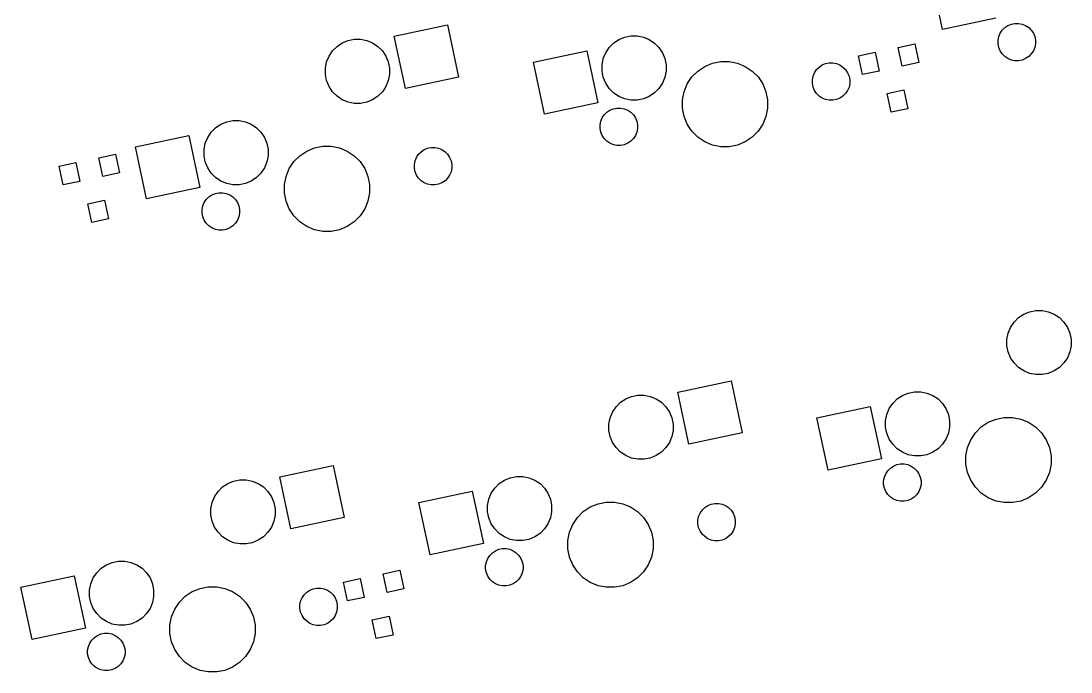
# Model space of a CAD drawing. Extents: x 25 to 360, y 20 to 134.
# Drawn here: x 196.53 to 245.69, y 44.86 to 75.31 of the extents above; entities that cross this region are included whole.
import ezdxf

# ---------------------------------------------------------------- set-up
doc = ezdxf.new("R2010")
doc.units = 0
doc.layers.add('BLACK', color=7, linetype='CONTINUOUS')

msp = doc.modelspace()

# ---------------------------------------------------------------- linework, layer by layer
at = {"layer": 'BLACK', "linetype": 'CONTINUOUS'}
for p, q in [((239.677, 74.9103), (239.157, 77.3557)), ((242.172, 75.4405), (239.677, 74.9103)), ((214.006, 74.6065), (216.501, 75.1366)), ((216.501, 75.1366), (217.021, 72.6913)), ((242.312, 74.5857), (242.378, 74.745)), ((242.378, 74.745), (242.474, 74.8883)), ((242.474, 74.8883), (242.596, 75.0101)), ((242.596, 75.0101), (242.739, 75.1059)), ((242.739, 75.1059), (242.899, 75.1719)), ((242.899, 75.1719), (243.068, 75.2055)), ((243.068, 75.2055), (243.24, 75.2055)), ((243.24, 75.2055), (243.409, 75.1719)), ((243.409, 75.1719), (243.568, 75.1059)), ((243.568, 75.1059), (243.712, 75.0101)), ((243.712, 75.0101), (243.833, 74.8883)), ((243.833, 74.8883), (243.929, 74.745)), ((243.929, 74.745), (243.995, 74.5857)), ((211.327, 74.1275), (211.573, 74.2916)), ((211.573, 74.2916), (211.846, 74.4047)), ((211.846, 74.4047), (212.136, 74.4623)), ((212.136, 74.4623), (212.431, 74.4623)), ((212.431, 74.4623), (212.721, 74.4047)), ((212.721, 74.4047), (212.994, 74.2916)), ((212.994, 74.2916), (213.24, 74.1275)), ((214.526, 72.1611), (214.006, 74.6065)), ((224.069, 74.0745), (224.278, 74.2834)), ((224.278, 74.2834), (224.524, 74.4476)), ((224.524, 74.4476), (224.797, 74.5607)), ((224.797, 74.5607), (225.086, 74.6183)), ((225.086, 74.6183), (225.382, 74.6183)), ((225.382, 74.6183), (225.672, 74.5607)), ((225.672, 74.5607), (225.945, 74.4476)), ((225.945, 74.4476), (226.19, 74.2834)), ((226.19, 74.2834), (226.399, 74.0745)), ((237.599, 74.0801), (238.382, 74.2464)), ((238.382, 74.2464), (238.569, 73.3661)), ((242.279, 74.4167), (242.312, 74.5857)), ((242.279, 74.2443), (242.279, 74.4167)), ((242.312, 74.0753), (242.279, 74.2443)), ((243.995, 74.5857), (244.029, 74.4167)), ((244.029, 74.2443), (243.995, 74.0753)), ((244.029, 74.4167), (244.029, 74.2443)), ((210.954, 73.6729), (211.119, 73.9185)), ((211.119, 73.9185), (211.327, 74.1275)), ((213.24, 74.1275), (213.449, 73.9185)), ((213.449, 73.9185), (213.613, 73.6729)), ((220.524, 73.395), (223.018, 73.9252)), ((223.018, 73.9252), (223.538, 71.4798)), ((223.792, 73.5559), (223.905, 73.8288)), ((223.905, 73.8288), (224.069, 74.0745)), ((226.399, 74.0745), (226.564, 73.8288)), ((226.564, 73.8288), (226.677, 73.5559)), ((235.741, 73.685), (236.523, 73.8514)), ((236.523, 73.8514), (236.71, 72.971)), ((237.786, 73.1997), (237.599, 74.0801)), ((242.378, 73.916), (242.312, 74.0753)), ((242.474, 73.7727), (242.378, 73.916)), ((242.596, 73.6508), (242.474, 73.7727)), ((243.833, 73.7727), (243.712, 73.6508)), ((243.929, 73.916), (243.833, 73.7727)), ((243.995, 74.0753), (243.929, 73.916)), ((210.784, 73.1101), (210.841, 73.3999)), ((210.841, 73.3999), (210.954, 73.6729)), ((213.613, 73.6729), (213.726, 73.3999)), ((213.726, 73.3999), (213.784, 73.1101)), ((221.044, 70.9496), (220.524, 73.395)), ((223.734, 73.2661), (223.792, 73.5559)), ((223.734, 72.9706), (223.734, 73.2661)), ((226.677, 73.5559), (226.734, 73.2661)), ((226.734, 73.2661), (226.734, 72.9706)), ((228.545, 73.1929), (228.907, 73.3432)), ((228.907, 73.3432), (229.293, 73.4199)), ((229.293, 73.4199), (229.685, 73.4199)), ((229.685, 73.4199), (230.071, 73.3432)), ((230.071, 73.3432), (230.434, 73.1929)), ((233.9, 73.1618), (234.044, 73.2576)), ((234.044, 73.2576), (234.203, 73.3235)), ((234.203, 73.3235), (234.372, 73.3572)), ((234.372, 73.3572), (234.544, 73.3572)), ((234.544, 73.3572), (234.713, 73.3235)), ((234.713, 73.3235), (234.873, 73.2576)), ((234.873, 73.2576), (235.016, 73.1618)), ((235.928, 72.8047), (235.741, 73.685)), ((238.569, 73.3661), (237.786, 73.1997)), ((242.739, 73.5551), (242.596, 73.6508)), ((242.899, 73.4891), (242.739, 73.5551)), ((243.068, 73.4555), (242.899, 73.4891)), ((243.24, 73.4555), (243.068, 73.4555)), ((243.409, 73.4891), (243.24, 73.4555)), ((243.568, 73.5551), (243.409, 73.4891)), ((243.712, 73.6508), (243.568, 73.5551)), ((210.784, 72.8146), (210.784, 73.1101)), ((210.841, 72.5248), (210.784, 72.8146)), ((213.784, 72.8146), (213.726, 72.5248)), ((213.784, 73.1101), (213.784, 72.8146)), ((223.792, 72.6808), (223.734, 72.9706)), ((226.734, 72.9706), (226.677, 72.6808)), ((227.94, 72.697), (228.218, 72.9747)), ((228.218, 72.9747), (228.545, 73.1929)), ((230.434, 73.1929), (230.76, 72.9747)), ((230.76, 72.9747), (231.038, 72.697)), ((233.617, 72.7374), (233.683, 72.8966)), ((233.683, 72.8966), (233.778, 73.0399)), ((233.778, 73.0399), (233.9, 73.1618)), ((235.016, 73.1618), (235.138, 73.0399)), ((235.138, 73.0399), (235.233, 72.8966)), ((235.233, 72.8966), (235.299, 72.7374)), ((236.71, 72.971), (235.928, 72.8047)), ((210.954, 72.2518), (210.841, 72.5248)), ((213.726, 72.5248), (213.613, 72.2518)), ((217.021, 72.6913), (214.526, 72.1611)), ((223.905, 72.4078), (223.792, 72.6808)), ((224.069, 72.1621), (223.905, 72.4078)), ((226.564, 72.4078), (226.399, 72.1621)), ((226.677, 72.6808), (226.564, 72.4078)), ((227.572, 72.0076), (227.722, 72.3704)), ((227.722, 72.3704), (227.94, 72.697)), ((231.038, 72.697), (231.256, 72.3704)), ((231.256, 72.3704), (231.406, 72.0076)), ((233.583, 72.5683), (233.617, 72.7374)), ((233.583, 72.396), (233.583, 72.5683)), ((233.617, 72.2269), (233.583, 72.396)), ((235.299, 72.7374), (235.333, 72.5683)), ((235.333, 72.396), (235.299, 72.2269)), ((235.333, 72.5683), (235.333, 72.396)), ((211.119, 72.0061), (210.954, 72.2518)), ((211.327, 71.7972), (211.119, 72.0061)), ((211.573, 71.6331), (211.327, 71.7972)), ((213.24, 71.7972), (212.994, 71.6331)), ((213.449, 72.0061), (213.24, 71.7972)), ((213.613, 72.2518), (213.449, 72.0061)), ((224.278, 71.9532), (224.069, 72.1621)), ((224.524, 71.789), (224.278, 71.9532)), ((224.797, 71.676), (224.524, 71.789)), ((225.945, 71.789), (225.672, 71.676)), ((226.19, 71.9532), (225.945, 71.789)), ((226.399, 72.1621), (226.19, 71.9532)), ((227.495, 71.6223), (227.572, 72.0076)), ((231.406, 72.0076), (231.483, 71.6223)), ((233.683, 72.0677), (233.617, 72.2269)), ((233.778, 71.9244), (233.683, 72.0677)), ((233.9, 71.8025), (233.778, 71.9244)), ((234.044, 71.7067), (233.9, 71.8025)), ((235.016, 71.8025), (234.873, 71.7067)), ((235.138, 71.9244), (235.016, 71.8025)), ((235.233, 72.0677), (235.138, 71.9244)), ((235.299, 72.2269), (235.233, 72.0677)), ((237.086, 71.9263), (237.868, 72.0926)), ((237.273, 71.0459), (237.086, 71.9263)), ((237.868, 72.0926), (238.055, 71.2123)), ((211.846, 71.52), (211.573, 71.6331)), ((212.136, 71.4623), (211.846, 71.52)), ((212.431, 71.4623), (212.136, 71.4623)), ((212.721, 71.52), (212.431, 71.4623)), ((212.994, 71.6331), (212.721, 71.52)), ((223.538, 71.4798), (221.044, 70.9496)), ((225.086, 71.6183), (224.797, 71.676)), ((225.382, 71.6183), (225.086, 71.6183)), ((225.672, 71.676), (225.382, 71.6183)), ((227.495, 71.2296), (227.495, 71.6223)), ((231.483, 71.6223), (231.483, 71.2296)), ((234.203, 71.6408), (234.044, 71.7067)), ((234.372, 71.6072), (234.203, 71.6408)), ((234.544, 71.6072), (234.372, 71.6072)), ((234.713, 71.6408), (234.544, 71.6072)), ((234.873, 71.7067), (234.713, 71.6408)), ((223.745, 70.7842), (223.84, 70.9276)), ((223.84, 70.9276), (223.962, 71.0494)), ((223.962, 71.0494), (224.106, 71.1452)), ((224.106, 71.1452), (224.265, 71.2112)), ((224.265, 71.2112), (224.434, 71.2448)), ((224.434, 71.2448), (224.606, 71.2448)), ((224.606, 71.2448), (224.775, 71.2112)), ((224.775, 71.2112), (224.935, 71.1452)), ((224.935, 71.1452), (225.078, 71.0494)), ((225.078, 71.0494), (225.2, 70.9276)), ((225.2, 70.9276), (225.295, 70.7842)), ((227.572, 70.8444), (227.495, 71.2296)), ((227.722, 70.4815), (227.572, 70.8444)), ((231.406, 70.8444), (231.256, 70.4815)), ((231.483, 71.2296), (231.406, 70.8444)), ((238.055, 71.2123), (237.273, 71.0459)), ((205.435, 70.1138), (205.644, 70.3227)), ((205.644, 70.3227), (205.89, 70.4869)), ((205.89, 70.4869), (206.163, 70.6)), ((206.163, 70.6), (206.453, 70.6576)), ((206.453, 70.6576), (206.748, 70.6576)), ((206.748, 70.6576), (207.038, 70.6)), ((207.038, 70.6), (207.311, 70.4869)), ((207.311, 70.4869), (207.557, 70.3227)), ((207.557, 70.3227), (207.766, 70.1138)), ((223.645, 70.456), (223.679, 70.625)), ((223.645, 70.2836), (223.645, 70.456)), ((223.679, 70.625), (223.745, 70.7842)), ((225.295, 70.7842), (225.361, 70.625)), ((225.361, 70.625), (225.395, 70.456)), ((225.395, 70.456), (225.395, 70.2836)), ((227.94, 70.1549), (227.722, 70.4815)), ((231.256, 70.4815), (231.038, 70.1549)), ((201.89, 69.4343), (204.384, 69.9645)), ((204.384, 69.9645), (204.904, 67.5191)), ((205.158, 69.5951), (205.271, 69.8681)), ((205.271, 69.8681), (205.435, 70.1138)), ((207.766, 70.1138), (207.93, 69.8681)), ((207.93, 69.8681), (208.043, 69.5951)), ((223.679, 70.1145), (223.645, 70.2836)), ((223.745, 69.9553), (223.679, 70.1145)), ((223.84, 69.812), (223.745, 69.9553)), ((223.962, 69.6901), (223.84, 69.812)), ((225.2, 69.812), (225.078, 69.6901)), ((225.295, 69.9553), (225.2, 69.812)), ((225.361, 70.1145), (225.295, 69.9553)), ((225.395, 70.2836), (225.361, 70.1145)), ((228.218, 69.8772), (227.94, 70.1549)), ((228.545, 69.659), (228.218, 69.8772)), ((230.76, 69.8772), (230.434, 69.659)), ((231.038, 70.1549), (230.76, 69.8772)), ((202.41, 66.9889), (201.89, 69.4343)), ((205.101, 69.3053), (205.158, 69.5951)), ((208.043, 69.5951), (208.101, 69.3053)), ((209.911, 69.2322), (210.274, 69.3825)), ((210.274, 69.3825), (210.659, 69.4591)), ((210.659, 69.4591), (211.052, 69.4591)), ((211.052, 69.4591), (211.437, 69.3825)), ((211.437, 69.3825), (211.8, 69.2322)), ((215.41, 69.2969), (215.569, 69.3628)), ((215.569, 69.3628), (215.738, 69.3964)), ((215.738, 69.3964), (215.911, 69.3964)), ((215.911, 69.3964), (216.08, 69.3628)), ((216.08, 69.3628), (216.239, 69.2969)), ((224.106, 69.5944), (223.962, 69.6901)), ((224.265, 69.5284), (224.106, 69.5944)), ((224.434, 69.4948), (224.265, 69.5284)), ((224.606, 69.4948), (224.434, 69.4948)), ((224.775, 69.5284), (224.606, 69.4948)), ((224.935, 69.5944), (224.775, 69.5284)), ((225.078, 69.6901), (224.935, 69.5944)), ((228.907, 69.5087), (228.545, 69.659)), ((229.293, 69.4321), (228.907, 69.5087)), ((229.685, 69.4321), (229.293, 69.4321)), ((230.071, 69.5087), (229.685, 69.4321)), ((230.434, 69.659), (230.071, 69.5087)), ((200.177, 68.9206), (200.959, 69.0869)), ((200.364, 68.0403), (200.177, 68.9206)), ((200.959, 69.0869), (201.147, 68.2066)), ((205.101, 69.0099), (205.101, 69.3053)), ((205.158, 68.7201), (205.101, 69.0099)), ((208.101, 69.0099), (208.043, 68.7201)), ((208.101, 69.3053), (208.101, 69.0099)), ((209.307, 68.7363), (209.584, 69.014)), ((209.584, 69.014), (209.911, 69.2322)), ((211.8, 69.2322), (212.126, 69.014)), ((212.126, 69.014), (212.404, 68.7363)), ((214.983, 68.7767), (215.049, 68.9359)), ((215.049, 68.9359), (215.145, 69.0792)), ((215.145, 69.0792), (215.267, 69.2011)), ((215.267, 69.2011), (215.41, 69.2969)), ((216.239, 69.2969), (216.382, 69.2011)), ((216.382, 69.2011), (216.504, 69.0792)), ((216.504, 69.0792), (216.6, 68.9359)), ((216.6, 68.9359), (216.666, 68.7767)), ((198.318, 68.5256), (199.101, 68.6919)), ((198.506, 67.6452), (198.318, 68.5256)), ((199.101, 68.6919), (199.288, 67.8116)), ((205.271, 68.4471), (205.158, 68.7201)), ((205.435, 68.2014), (205.271, 68.4471)), ((207.93, 68.4471), (207.766, 68.2014)), ((208.043, 68.7201), (207.93, 68.4471)), ((208.938, 68.0468), (209.088, 68.4097)), ((209.088, 68.4097), (209.307, 68.7363)), ((212.404, 68.7363), (212.622, 68.4097)), ((212.622, 68.4097), (212.773, 68.0468)), ((214.949, 68.6076), (214.983, 68.7767)), ((214.949, 68.4353), (214.949, 68.6076)), ((214.983, 68.2662), (214.949, 68.4353)), ((216.666, 68.7767), (216.699, 68.6076)), ((216.699, 68.4353), (216.666, 68.2662)), ((216.699, 68.6076), (216.699, 68.4353)), ((201.147, 68.2066), (200.364, 68.0403)), ((205.644, 67.9925), (205.435, 68.2014)), ((205.89, 67.8283), (205.644, 67.9925)), ((207.557, 67.9925), (207.311, 67.8283)), ((207.766, 68.2014), (207.557, 67.9925)), ((208.861, 67.6616), (208.938, 68.0468)), ((212.773, 68.0468), (212.849, 67.6616)), ((215.049, 68.107), (214.983, 68.2662)), ((215.145, 67.9637), (215.049, 68.107)), ((215.267, 67.8418), (215.145, 67.9637)), ((216.504, 67.9637), (216.382, 67.8418)), ((216.6, 68.107), (216.504, 67.9637)), ((216.666, 68.2662), (216.6, 68.107)), ((199.288, 67.8116), (198.506, 67.6452)), ((204.904, 67.5191), (202.41, 66.9889)), ((206.163, 67.7152), (205.89, 67.8283)), ((206.453, 67.6576), (206.163, 67.7152)), ((206.748, 67.6576), (206.453, 67.6576)), ((207.038, 67.7152), (206.748, 67.6576)), ((207.311, 67.8283), (207.038, 67.7152)), ((208.861, 67.2689), (208.861, 67.6616)), ((212.849, 67.6616), (212.849, 67.2689)), ((215.41, 67.746), (215.267, 67.8418)), ((215.569, 67.6801), (215.41, 67.746)), ((215.738, 67.6464), (215.569, 67.6801)), ((215.911, 67.6464), (215.738, 67.6464)), ((216.08, 67.6801), (215.911, 67.6464)), ((216.239, 67.746), (216.08, 67.6801)), ((216.382, 67.8418), (216.239, 67.746)), ((199.664, 66.7668), (200.446, 66.9331)), ((200.446, 66.9331), (200.633, 66.0528)), ((205.111, 66.8235), (205.207, 66.9668)), ((205.207, 66.9668), (205.329, 67.0887)), ((205.329, 67.0887), (205.472, 67.1845)), ((205.472, 67.1845), (205.631, 67.2504)), ((205.631, 67.2504), (205.8, 67.2841)), ((205.8, 67.2841), (205.973, 67.2841)), ((205.973, 67.2841), (206.142, 67.2504)), ((206.142, 67.2504), (206.301, 67.1845)), ((206.301, 67.1845), (206.444, 67.0887)), ((206.444, 67.0887), (206.566, 66.9668)), ((206.566, 66.9668), (206.662, 66.8235)), ((208.938, 66.8837), (208.861, 67.2689)), ((209.088, 66.5208), (208.938, 66.8837)), ((212.773, 66.8837), (212.622, 66.5208)), ((212.849, 67.2689), (212.773, 66.8837)), ((199.851, 65.8865), (199.664, 66.7668)), ((205.011, 66.4952), (205.045, 66.6643)), ((205.011, 66.3229), (205.011, 66.4952)), ((205.045, 66.6643), (205.111, 66.8235)), ((206.662, 66.8235), (206.728, 66.6643)), ((206.728, 66.6643), (206.761, 66.4952)), ((206.761, 66.4952), (206.761, 66.3229)), ((209.307, 66.1942), (209.088, 66.5208)), ((212.622, 66.5208), (212.404, 66.1942)), ((200.633, 66.0528), (199.851, 65.8865)), ((205.045, 66.1538), (205.011, 66.3229)), ((205.111, 65.9946), (205.045, 66.1538)), ((205.207, 65.8513), (205.111, 65.9946)), ((206.662, 65.9946), (206.566, 65.8513)), ((206.728, 66.1538), (206.662, 65.9946)), ((206.761, 66.3229), (206.728, 66.1538)), ((209.584, 65.9165), (209.307, 66.1942)), ((209.911, 65.6983), (209.584, 65.9165)), ((212.126, 65.9165), (211.8, 65.6983)), ((212.404, 66.1942), (212.126, 65.9165)), ((205.329, 65.7294), (205.207, 65.8513)), ((205.472, 65.6336), (205.329, 65.7294)), ((205.631, 65.5677), (205.472, 65.6336)), ((205.8, 65.5341), (205.631, 65.5677)), ((205.973, 65.5341), (205.8, 65.5341)), ((206.142, 65.5677), (205.973, 65.5341)), ((206.301, 65.6336), (206.142, 65.5677)), ((206.444, 65.7294), (206.301, 65.6336)), ((206.566, 65.8513), (206.444, 65.7294)), ((210.274, 65.548), (209.911, 65.6983)), ((210.659, 65.4714), (210.274, 65.548)), ((211.052, 65.4714), (210.659, 65.4714)), ((211.437, 65.548), (211.052, 65.4714)), ((211.8, 65.6983), (211.437, 65.548)), ((243.235, 61.4389), (243.481, 61.6031)), ((243.481, 61.6031), (243.754, 61.7161)), ((243.754, 61.7161), (244.043, 61.7738)), ((244.043, 61.7738), (244.339, 61.7738)), ((244.339, 61.7738), (244.629, 61.7161)), ((244.629, 61.7161), (244.902, 61.6031)), ((244.902, 61.6031), (245.147, 61.4389)), ((242.749, 60.7113), (242.862, 60.9843)), ((242.862, 60.9843), (243.026, 61.23)), ((243.026, 61.23), (243.235, 61.4389)), ((245.147, 61.4389), (245.356, 61.23)), ((245.356, 61.23), (245.52, 60.9843)), ((245.52, 60.9843), (245.633, 60.7113)), ((242.691, 60.4215), (242.749, 60.7113)), ((245.633, 60.7113), (245.691, 60.4215)), ((242.691, 60.126), (242.691, 60.4215)), ((242.749, 59.8362), (242.691, 60.126)), ((245.691, 60.126), (245.633, 59.8362)), ((245.691, 60.4215), (245.691, 60.126)), ((242.862, 59.5633), (242.749, 59.8362)), ((243.026, 59.3176), (242.862, 59.5633)), ((245.52, 59.5633), (245.356, 59.3176)), ((245.633, 59.8362), (245.52, 59.5633)), ((243.235, 59.1086), (243.026, 59.3176)), ((243.481, 58.9445), (243.235, 59.1086)), ((245.147, 59.1086), (244.902, 58.9445)), ((245.356, 59.3176), (245.147, 59.1086)), ((243.754, 58.8314), (243.481, 58.9445)), ((244.043, 58.7738), (243.754, 58.8314)), ((244.339, 58.7738), (244.043, 58.7738)), ((244.629, 58.8314), (244.339, 58.7738)), ((244.902, 58.9445), (244.629, 58.8314)), ((227.28, 57.9572), (229.774, 58.4873)), ((229.774, 58.4873), (230.294, 56.042)), ((224.601, 57.4782), (224.847, 57.6423)), ((224.847, 57.6423), (225.12, 57.7554)), ((225.12, 57.7554), (225.41, 57.813)), ((225.41, 57.813), (225.705, 57.813)), ((225.705, 57.813), (225.995, 57.7554)), ((225.995, 57.7554), (226.268, 57.6423)), ((226.268, 57.6423), (226.514, 57.4782)), ((227.8, 55.5118), (227.28, 57.9572)), ((237.343, 57.4252), (237.552, 57.6342)), ((237.552, 57.6342), (237.797, 57.7983)), ((237.797, 57.7983), (238.07, 57.9114)), ((238.07, 57.9114), (238.36, 57.969)), ((238.36, 57.969), (238.656, 57.969)), ((238.656, 57.969), (238.945, 57.9114)), ((238.945, 57.9114), (239.218, 57.7983)), ((239.218, 57.7983), (239.464, 57.6342)), ((239.464, 57.6342), (239.673, 57.4252)), ((224.228, 57.0236), (224.392, 57.2692)), ((224.392, 57.2692), (224.601, 57.4782)), ((226.514, 57.4782), (226.722, 57.2692)), ((226.722, 57.2692), (226.887, 57.0236)), ((233.797, 56.7457), (236.292, 57.2759)), ((236.292, 57.2759), (236.812, 54.8305)), ((237.066, 56.9066), (237.179, 57.1796)), ((237.179, 57.1796), (237.343, 57.4252)), ((239.673, 57.4252), (239.837, 57.1796)), ((239.837, 57.1796), (239.95, 56.9066)), ((224.057, 56.4608), (224.115, 56.7506)), ((224.115, 56.7506), (224.228, 57.0236)), ((226.887, 57.0236), (227, 56.7506)), ((227, 56.7506), (227.057, 56.4608)), ((234.317, 54.3004), (233.797, 56.7457)), ((237.008, 56.6168), (237.066, 56.9066)), ((237.008, 56.3213), (237.008, 56.6168)), ((239.95, 56.9066), (240.008, 56.6168)), ((240.008, 56.6168), (240.008, 56.3213)), ((241.492, 56.3255), (241.818, 56.5437)), ((241.818, 56.5437), (242.181, 56.694)), ((242.181, 56.694), (242.566, 56.7706)), ((242.566, 56.7706), (242.959, 56.7706)), ((242.959, 56.7706), (243.344, 56.694)), ((243.344, 56.694), (243.707, 56.5437)), ((243.707, 56.5437), (244.034, 56.3255)), ((224.057, 56.1653), (224.057, 56.4608)), ((224.115, 55.8755), (224.057, 56.1653)), ((227.057, 56.1653), (227, 55.8755)), ((227.057, 56.4608), (227.057, 56.1653)), ((237.066, 56.0315), (237.008, 56.3213)), ((240.008, 56.3213), (239.95, 56.0315)), ((240.996, 55.7212), (241.214, 56.0477)), ((241.214, 56.0477), (241.492, 56.3255)), ((244.034, 56.3255), (244.312, 56.0477)), ((244.312, 56.0477), (244.53, 55.7212)), ((224.228, 55.6025), (224.115, 55.8755)), ((224.392, 55.3569), (224.228, 55.6025)), ((226.887, 55.6025), (226.722, 55.3569)), ((227, 55.8755), (226.887, 55.6025)), ((230.294, 56.042), (227.8, 55.5118)), ((237.179, 55.7585), (237.066, 56.0315)), ((237.343, 55.5128), (237.179, 55.7585)), ((239.837, 55.7585), (239.673, 55.5128)), ((239.95, 56.0315), (239.837, 55.7585)), ((240.846, 55.3583), (240.996, 55.7212)), ((244.53, 55.7212), (244.68, 55.3583)), ((224.601, 55.1479), (224.392, 55.3569)), ((224.847, 54.9838), (224.601, 55.1479)), ((226.514, 55.1479), (226.268, 54.9838)), ((226.722, 55.3569), (226.514, 55.1479)), ((237.552, 55.3039), (237.343, 55.5128)), ((237.797, 55.1398), (237.552, 55.3039)), ((238.07, 55.0267), (237.797, 55.1398)), ((239.218, 55.1398), (238.945, 55.0267)), ((239.464, 55.3039), (239.218, 55.1398)), ((239.673, 55.5128), (239.464, 55.3039)), ((240.769, 54.9731), (240.846, 55.3583)), ((244.68, 55.3583), (244.757, 54.9731)), ((225.12, 54.8707), (224.847, 54.9838)), ((225.41, 54.813), (225.12, 54.8707)), ((225.705, 54.813), (225.41, 54.813)), ((225.995, 54.8707), (225.705, 54.813)), ((226.268, 54.9838), (225.995, 54.8707)), ((236.812, 54.8305), (234.317, 54.3004)), ((237.539, 54.5619), (237.708, 54.5955)), ((237.708, 54.5955), (237.88, 54.5955)), ((237.88, 54.5955), (238.049, 54.5619)), ((238.36, 54.969), (238.07, 55.0267)), ((238.656, 54.969), (238.36, 54.969)), ((238.945, 55.0267), (238.656, 54.969)), ((240.769, 54.5803), (240.769, 54.9731)), ((240.846, 54.1951), (240.769, 54.5803)), ((244.757, 54.5803), (244.68, 54.1951)), ((244.757, 54.9731), (244.757, 54.5803)), ((208.646, 53.9965), (211.141, 54.5266)), ((211.141, 54.5266), (211.661, 52.0813)), ((236.952, 53.9757), (237.018, 54.135)), ((237.018, 54.135), (237.114, 54.2783)), ((237.114, 54.2783), (237.236, 54.4002)), ((237.236, 54.4002), (237.379, 54.4959)), ((237.379, 54.4959), (237.539, 54.5619)), ((238.049, 54.5619), (238.208, 54.4959)), ((238.208, 54.4959), (238.352, 54.4002)), ((238.352, 54.4002), (238.473, 54.2783)), ((238.473, 54.2783), (238.569, 54.135)), ((238.569, 54.135), (238.635, 53.9757)), ((240.996, 53.8322), (240.846, 54.1951)), ((244.68, 54.1951), (244.53, 53.8322)), ((205.967, 53.5175), (206.213, 53.6816)), ((206.213, 53.6816), (206.486, 53.7947)), ((206.486, 53.7947), (206.776, 53.8523)), ((206.776, 53.8523), (207.071, 53.8523)), ((207.071, 53.8523), (207.361, 53.7947)), ((207.361, 53.7947), (207.634, 53.6816)), ((207.634, 53.6816), (207.88, 53.5175)), ((209.166, 51.5511), (208.646, 53.9965)), ((218.709, 53.4645), (218.918, 53.6734)), ((218.918, 53.6734), (219.164, 53.8376)), ((219.164, 53.8376), (219.437, 53.9507)), ((219.437, 53.9507), (219.726, 54.0083)), ((219.726, 54.0083), (220.022, 54.0083)), ((220.022, 54.0083), (220.312, 53.9507)), ((220.312, 53.9507), (220.585, 53.8376)), ((220.585, 53.8376), (220.83, 53.6734)), ((220.83, 53.6734), (221.039, 53.4645)), ((236.919, 53.8067), (236.952, 53.9757)), ((236.919, 53.6343), (236.919, 53.8067)), ((236.952, 53.4653), (236.919, 53.6343)), ((238.635, 53.9757), (238.669, 53.8067)), ((238.669, 53.6343), (238.635, 53.4653)), ((238.669, 53.8067), (238.669, 53.6343)), ((241.214, 53.5057), (240.996, 53.8322)), ((244.53, 53.8322), (244.312, 53.5057)), ((205.594, 53.0628), (205.759, 53.3085)), ((205.759, 53.3085), (205.967, 53.5175)), ((207.88, 53.5175), (208.089, 53.3085)), ((208.089, 53.3085), (208.253, 53.0628)), ((215.164, 52.785), (217.658, 53.3152)), ((217.658, 53.3152), (218.178, 50.8698)), ((218.432, 52.9458), (218.545, 53.2188)), ((218.545, 53.2188), (218.709, 53.4645)), ((221.039, 53.4645), (221.204, 53.2188)), ((221.204, 53.2188), (221.317, 52.9458)), ((237.018, 53.306), (236.952, 53.4653)), ((237.114, 53.1627), (237.018, 53.306)), ((237.236, 53.0408), (237.114, 53.1627)), ((238.473, 53.1627), (238.352, 53.0408)), ((238.569, 53.306), (238.473, 53.1627)), ((238.635, 53.4653), (238.569, 53.306)), ((241.492, 53.2279), (241.214, 53.5057)), ((241.818, 53.0097), (241.492, 53.2279)), ((244.034, 53.2279), (243.707, 53.0097)), ((244.312, 53.5057), (244.034, 53.2279)), ((205.424, 52.5001), (205.481, 52.7899)), ((205.481, 52.7899), (205.594, 53.0628)), ((208.253, 53.0628), (208.366, 52.7899)), ((208.366, 52.7899), (208.424, 52.5001)), ((215.684, 50.3396), (215.164, 52.785)), ((218.374, 52.656), (218.432, 52.9458)), ((218.374, 52.3606), (218.374, 52.656)), ((221.317, 52.9458), (221.374, 52.656)), ((221.374, 52.656), (221.374, 52.3606)), ((223.185, 52.5829), (223.547, 52.7332)), ((223.547, 52.7332), (223.933, 52.8099)), ((223.933, 52.8099), (224.325, 52.8099)), ((224.325, 52.8099), (224.711, 52.7332)), ((224.711, 52.7332), (225.074, 52.5829)), ((228.54, 52.5518), (228.684, 52.6476)), ((228.684, 52.6476), (228.843, 52.7135)), ((228.843, 52.7135), (229.012, 52.7471)), ((229.012, 52.7471), (229.184, 52.7471)), ((229.184, 52.7471), (229.353, 52.7135)), ((229.353, 52.7135), (229.513, 52.6476)), ((229.513, 52.6476), (229.656, 52.5518)), ((237.379, 52.9451), (237.236, 53.0408)), ((237.539, 52.8791), (237.379, 52.9451)), ((237.708, 52.8455), (237.539, 52.8791)), ((237.88, 52.8455), (237.708, 52.8455)), ((238.049, 52.8791), (237.88, 52.8455)), ((238.208, 52.9451), (238.049, 52.8791)), ((238.352, 53.0408), (238.208, 52.9451)), ((242.181, 52.8594), (241.818, 53.0097)), ((242.566, 52.7828), (242.181, 52.8594)), ((242.959, 52.7828), (242.566, 52.7828)), ((243.344, 52.8594), (242.959, 52.7828)), ((243.707, 53.0097), (243.344, 52.8594)), ((205.424, 52.2046), (205.424, 52.5001)), ((205.481, 51.9148), (205.424, 52.2046)), ((208.424, 52.2046), (208.366, 51.9148)), ((208.424, 52.5001), (208.424, 52.2046)), ((218.432, 52.0708), (218.374, 52.3606)), ((221.374, 52.3606), (221.317, 52.0708)), ((222.58, 52.087), (222.858, 52.3647)), ((222.858, 52.3647), (223.185, 52.5829)), ((225.074, 52.5829), (225.4, 52.3647)), ((225.4, 52.3647), (225.678, 52.087)), ((228.223, 51.9583), (228.257, 52.1274)), ((228.257, 52.1274), (228.323, 52.2866)), ((228.323, 52.2866), (228.418, 52.4299)), ((228.418, 52.4299), (228.54, 52.5518)), ((229.656, 52.5518), (229.778, 52.4299)), ((229.778, 52.4299), (229.873, 52.2866)), ((229.873, 52.2866), (229.939, 52.1274)), ((229.939, 52.1274), (229.973, 51.9583)), ((205.594, 51.6418), (205.481, 51.9148)), ((205.759, 51.3961), (205.594, 51.6418)), ((208.253, 51.6418), (208.089, 51.3961)), ((208.366, 51.9148), (208.253, 51.6418)), ((211.661, 52.0813), (209.166, 51.5511)), ((218.545, 51.7978), (218.432, 52.0708)), ((218.709, 51.5521), (218.545, 51.7978)), ((221.204, 51.7978), (221.039, 51.5521)), ((221.317, 52.0708), (221.204, 51.7978)), ((222.212, 51.3976), (222.362, 51.7604)), ((222.362, 51.7604), (222.58, 52.087)), ((225.678, 52.087), (225.896, 51.7604)), ((225.896, 51.7604), (226.046, 51.3976)), ((228.223, 51.786), (228.223, 51.9583)), ((228.257, 51.6169), (228.223, 51.786)), ((229.973, 51.786), (229.939, 51.6169)), ((229.973, 51.9583), (229.973, 51.786)), ((205.967, 51.1872), (205.759, 51.3961)), ((206.213, 51.023), (205.967, 51.1872)), ((207.88, 51.1872), (207.634, 51.023)), ((208.089, 51.3961), (207.88, 51.1872)), ((218.918, 51.3432), (218.709, 51.5521)), ((219.164, 51.179), (218.918, 51.3432)), ((219.437, 51.066), (219.164, 51.179)), ((220.585, 51.179), (220.312, 51.066)), ((220.83, 51.3432), (220.585, 51.179)), ((221.039, 51.5521), (220.83, 51.3432)), ((222.135, 51.0123), (222.212, 51.3976)), ((226.046, 51.3976), (226.123, 51.0123)), ((228.323, 51.4577), (228.257, 51.6169)), ((228.418, 51.3144), (228.323, 51.4577)), ((228.54, 51.1925), (228.418, 51.3144)), ((228.684, 51.0967), (228.54, 51.1925)), ((229.656, 51.1925), (229.513, 51.0967)), ((229.778, 51.3144), (229.656, 51.1925)), ((229.873, 51.4577), (229.778, 51.3144)), ((229.939, 51.6169), (229.873, 51.4577)), ((206.486, 50.91), (206.213, 51.023)), ((206.776, 50.8523), (206.486, 50.91)), ((207.071, 50.8523), (206.776, 50.8523)), ((207.361, 50.91), (207.071, 50.8523)), ((207.634, 51.023), (207.361, 50.91)), ((218.178, 50.8698), (215.684, 50.3396)), ((219.726, 51.0083), (219.437, 51.066)), ((220.022, 51.0083), (219.726, 51.0083)), ((220.312, 51.066), (220.022, 51.0083)), ((222.135, 50.6196), (222.135, 51.0123)), ((226.123, 51.0123), (226.123, 50.6196)), ((228.843, 51.0308), (228.684, 51.0967)), ((229.012, 50.9971), (228.843, 51.0308)), ((229.184, 50.9971), (229.012, 50.9971)), ((229.353, 51.0308), (229.184, 50.9971)), ((229.513, 51.0967), (229.353, 51.0308)), ((218.319, 50.015), (218.385, 50.1742)), ((218.385, 50.1742), (218.48, 50.3175)), ((218.48, 50.3175), (218.602, 50.4394)), ((218.602, 50.4394), (218.746, 50.5352)), ((218.746, 50.5352), (218.905, 50.6011)), ((218.905, 50.6011), (219.074, 50.6348)), ((219.074, 50.6348), (219.246, 50.6348)), ((219.246, 50.6348), (219.415, 50.6011)), ((219.415, 50.6011), (219.575, 50.5352)), ((219.575, 50.5352), (219.718, 50.4394)), ((219.718, 50.4394), (219.84, 50.3175)), ((219.84, 50.3175), (219.935, 50.1742)), ((219.935, 50.1742), (220.001, 50.015)), ((222.212, 50.2344), (222.135, 50.6196)), ((222.362, 49.8715), (222.212, 50.2344)), ((226.046, 50.2344), (225.896, 49.8715)), ((226.123, 50.6196), (226.046, 50.2344)), ((200.075, 49.5038), (200.284, 49.7127)), ((200.284, 49.7127), (200.53, 49.8769)), ((200.53, 49.8769), (200.803, 49.99)), ((200.803, 49.99), (201.093, 50.0476)), ((201.093, 50.0476), (201.388, 50.0476)), ((201.388, 50.0476), (201.678, 49.99)), ((201.678, 49.99), (201.951, 49.8769)), ((201.951, 49.8769), (202.197, 49.7127)), ((202.197, 49.7127), (202.406, 49.5038)), ((218.285, 49.8459), (218.319, 50.015)), ((218.285, 49.6736), (218.285, 49.8459)), ((218.319, 49.5045), (218.285, 49.6736)), ((220.001, 50.015), (220.035, 49.8459)), ((220.035, 49.6736), (220.001, 49.5045)), ((220.035, 49.8459), (220.035, 49.6736)), ((222.58, 49.5449), (222.362, 49.8715)), ((225.896, 49.8715), (225.678, 49.5449)), ((196.53, 48.8243), (199.024, 49.3545)), ((199.024, 49.3545), (199.544, 46.9091)), ((199.798, 48.9851), (199.911, 49.2581)), ((199.911, 49.2581), (200.075, 49.5038)), ((202.406, 49.5038), (202.57, 49.2581)), ((202.57, 49.2581), (202.683, 48.9851)), ((211.633, 49.0632), (212.415, 49.2295)), ((212.415, 49.2295), (212.602, 48.3492)), ((213.491, 49.4582), (214.274, 49.6245)), ((213.678, 48.5779), (213.491, 49.4582)), ((214.274, 49.6245), (214.461, 48.7442)), ((218.385, 49.3453), (218.319, 49.5045)), ((218.48, 49.202), (218.385, 49.3453)), ((218.602, 49.0801), (218.48, 49.202)), ((219.84, 49.202), (219.718, 49.0801)), ((219.935, 49.3453), (219.84, 49.202)), ((220.001, 49.5045), (219.935, 49.3453)), ((222.858, 49.2672), (222.58, 49.5449)), ((223.185, 49.049), (222.858, 49.2672)), ((225.4, 49.2672), (225.074, 49.049)), ((225.678, 49.5449), (225.4, 49.2672)), ((197.05, 46.3789), (196.53, 48.8243)), ((199.741, 48.6953), (199.798, 48.9851)), ((199.741, 48.3999), (199.741, 48.6953)), ((202.683, 48.9851), (202.741, 48.6953)), ((202.741, 48.6953), (202.741, 48.3999)), ((204.551, 48.6222), (204.914, 48.7725)), ((204.914, 48.7725), (205.299, 48.8491)), ((205.299, 48.8491), (205.692, 48.8491)), ((205.692, 48.8491), (206.077, 48.7725)), ((206.077, 48.7725), (206.44, 48.6222)), ((209.907, 48.5911), (210.05, 48.6869)), ((210.05, 48.6869), (210.209, 48.7528)), ((210.209, 48.7528), (210.378, 48.7864)), ((210.378, 48.7864), (210.551, 48.7864)), ((210.551, 48.7864), (210.72, 48.7528)), ((210.72, 48.7528), (210.879, 48.6869)), ((210.879, 48.6869), (211.022, 48.5911)), ((211.82, 48.1829), (211.633, 49.0632)), ((214.461, 48.7442), (213.678, 48.5779)), ((218.746, 48.9844), (218.602, 49.0801)), ((218.905, 48.9184), (218.746, 48.9844)), ((219.074, 48.8848), (218.905, 48.9184)), ((219.246, 48.8848), (219.074, 48.8848)), ((219.415, 48.9184), (219.246, 48.8848)), ((219.575, 48.9844), (219.415, 48.9184)), ((219.718, 49.0801), (219.575, 48.9844)), ((223.547, 48.8987), (223.185, 49.049)), ((223.933, 48.8221), (223.547, 48.8987)), ((224.325, 48.8221), (223.933, 48.8221)), ((224.711, 48.8987), (224.325, 48.8221)), ((225.074, 49.049), (224.711, 48.8987)), ((199.798, 48.1101), (199.741, 48.3999)), ((202.741, 48.3999), (202.683, 48.1101)), ((203.947, 48.1263), (204.224, 48.404)), ((204.224, 48.404), (204.551, 48.6222)), ((206.44, 48.6222), (206.766, 48.404)), ((206.766, 48.404), (207.044, 48.1263)), ((209.623, 48.1667), (209.689, 48.3259)), ((209.689, 48.3259), (209.785, 48.4692)), ((209.785, 48.4692), (209.907, 48.5911)), ((211.022, 48.5911), (211.144, 48.4692)), ((211.144, 48.4692), (211.24, 48.3259)), ((211.24, 48.3259), (211.306, 48.1667)), ((212.602, 48.3492), (211.82, 48.1829)), ((199.911, 47.8371), (199.798, 48.1101)), ((200.075, 47.5914), (199.911, 47.8371)), ((202.57, 47.8371), (202.406, 47.5914)), ((202.683, 48.1101), (202.57, 47.8371)), ((203.578, 47.4368), (203.728, 47.7997)), ((203.728, 47.7997), (203.947, 48.1263)), ((207.044, 48.1263), (207.262, 47.7997)), ((207.262, 47.7997), (207.413, 47.4368)), ((209.589, 47.9976), (209.623, 48.1667)), ((209.589, 47.8253), (209.589, 47.9976)), ((209.623, 47.6562), (209.589, 47.8253)), ((211.306, 48.1667), (211.339, 47.9976)), ((211.339, 47.8253), (211.306, 47.6562)), ((211.339, 47.9976), (211.339, 47.8253)), ((200.284, 47.3825), (200.075, 47.5914)), ((200.53, 47.2183), (200.284, 47.3825)), ((200.803, 47.1052), (200.53, 47.2183)), ((201.951, 47.2183), (201.678, 47.1052)), ((202.197, 47.3825), (201.951, 47.2183)), ((202.406, 47.5914), (202.197, 47.3825)), ((203.501, 47.0516), (203.578, 47.4368)), ((207.413, 47.4368), (207.489, 47.0516)), ((209.689, 47.497), (209.623, 47.6562)), ((209.785, 47.3537), (209.689, 47.497)), ((209.907, 47.2318), (209.785, 47.3537)), ((210.05, 47.136), (209.907, 47.2318)), ((211.022, 47.2318), (210.879, 47.136)), ((211.144, 47.3537), (211.022, 47.2318)), ((211.24, 47.497), (211.144, 47.3537)), ((211.306, 47.6562), (211.24, 47.497)), ((212.978, 47.3044), (213.76, 47.4707)), ((213.165, 46.4241), (212.978, 47.3044)), ((213.76, 47.4707), (213.948, 46.5904)), ((199.544, 46.9091), (197.05, 46.3789)), ((201.093, 47.0476), (200.803, 47.1052)), ((201.388, 47.0476), (201.093, 47.0476)), ((201.678, 47.1052), (201.388, 47.0476)), ((203.501, 46.6589), (203.501, 47.0516)), ((207.489, 47.0516), (207.489, 46.6589)), ((210.209, 47.0701), (210.05, 47.136)), ((210.378, 47.0364), (210.209, 47.0701)), ((210.551, 47.0364), (210.378, 47.0364)), ((210.72, 47.0701), (210.551, 47.0364)), ((210.879, 47.136), (210.72, 47.0701)), ((199.685, 46.0543), (199.751, 46.2135)), ((199.751, 46.2135), (199.847, 46.3568)), ((199.847, 46.3568), (199.969, 46.4787)), ((199.969, 46.4787), (200.112, 46.5745)), ((200.112, 46.5745), (200.271, 46.6404)), ((200.271, 46.6404), (200.44, 46.6741)), ((200.44, 46.6741), (200.613, 46.6741)), ((200.613, 46.6741), (200.782, 46.6404)), ((200.782, 46.6404), (200.941, 46.5745)), ((200.941, 46.5745), (201.084, 46.4787)), ((201.084, 46.4787), (201.206, 46.3568)), ((201.206, 46.3568), (201.302, 46.2135)), ((201.302, 46.2135), (201.368, 46.0543)), ((203.578, 46.2736), (203.501, 46.6589)), ((203.728, 45.9108), (203.578, 46.2736)), ((207.413, 46.2736), (207.262, 45.9108)), ((207.489, 46.6589), (207.413, 46.2736)), ((213.948, 46.5904), (213.165, 46.4241)), ((199.651, 45.8852), (199.685, 46.0543)), ((199.651, 45.7129), (199.651, 45.8852)), ((201.368, 46.0543), (201.401, 45.8852)), ((201.401, 45.8852), (201.401, 45.7129)), ((203.947, 45.5842), (203.728, 45.9108)), ((207.262, 45.9108), (207.044, 45.5842)), ((199.685, 45.5438), (199.651, 45.7129)), ((199.751, 45.3846), (199.685, 45.5438)), ((199.847, 45.2413), (199.751, 45.3846)), ((199.969, 45.1194), (199.847, 45.2413)), ((201.206, 45.2413), (201.084, 45.1194)), ((201.302, 45.3846), (201.206, 45.2413)), ((201.368, 45.5438), (201.302, 45.3846)), ((201.401, 45.7129), (201.368, 45.5438)), ((204.224, 45.3065), (203.947, 45.5842)), ((204.551, 45.0883), (204.224, 45.3065)), ((206.766, 45.3065), (206.44, 45.0883)), ((207.044, 45.5842), (206.766, 45.3065)), ((200.112, 45.0236), (199.969, 45.1194)), ((200.271, 44.9577), (200.112, 45.0236)), ((200.44, 44.9241), (200.271, 44.9577)), ((200.613, 44.9241), (200.44, 44.9241)), ((200.782, 44.9577), (200.613, 44.9241)), ((200.941, 45.0236), (200.782, 44.9577)), ((201.084, 45.1194), (200.941, 45.0236)), ((204.914, 44.938), (204.551, 45.0883)), ((205.299, 44.8613), (204.914, 44.938)), ((205.692, 44.8613), (205.299, 44.8613)), ((206.077, 44.938), (205.692, 44.8613)), ((206.44, 45.0883), (206.077, 44.938))]:
    msp.add_line(p, q, dxfattribs=at)

doc.saveas('drawing.dxf')
